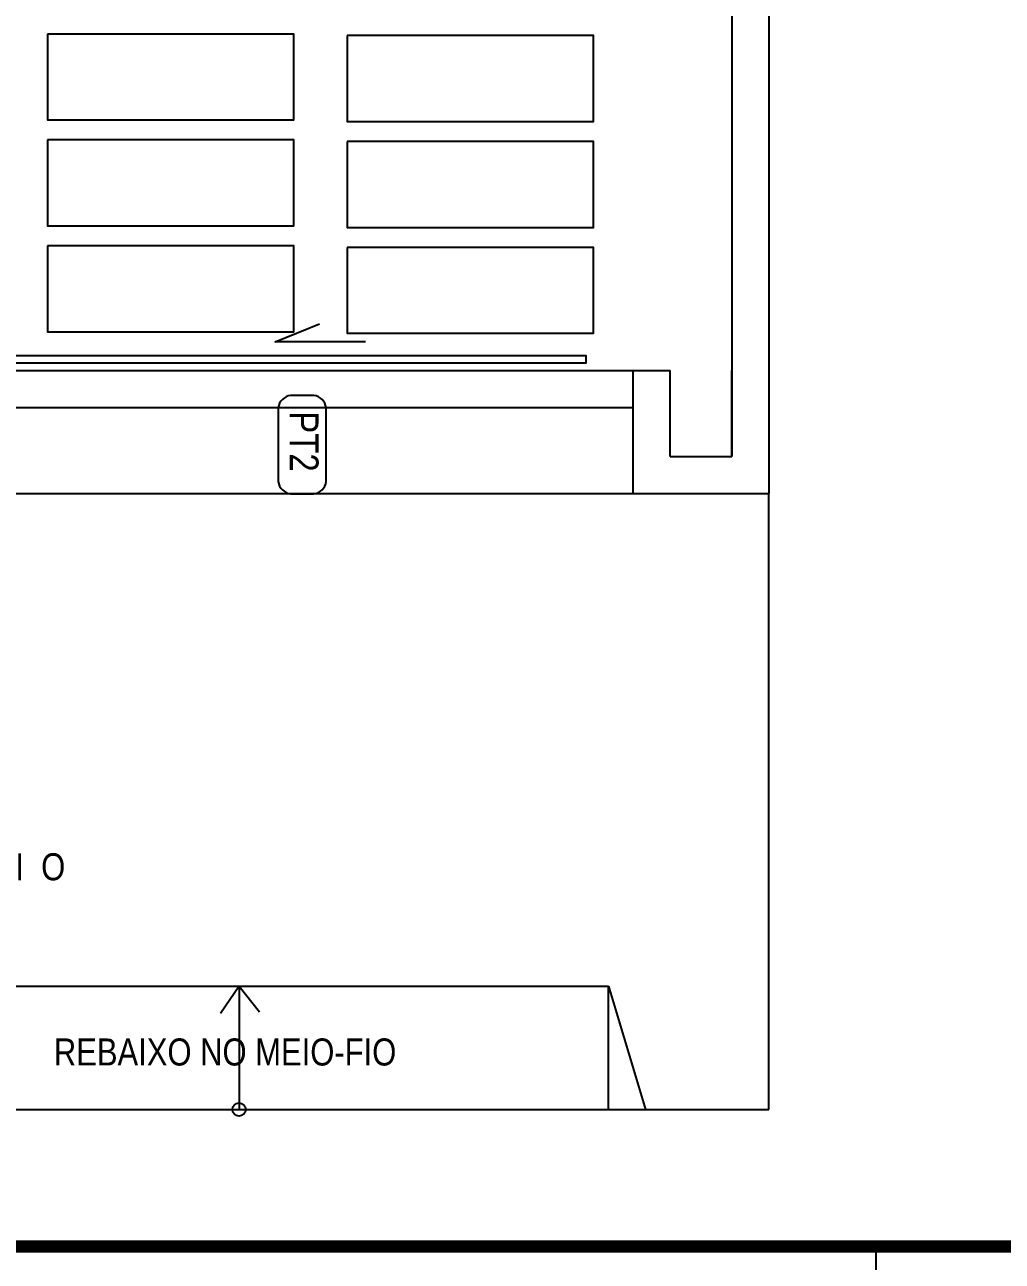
# Model space of a CAD drawing. Header units: millimetres. Extents: x -336 to -33, y -135 to 770.
# Drawn here: x -322.97 to -315.04, y 697.19 to 707.23 of the extents above; entities that cross this region are included whole.
import ezdxf
from ezdxf.enums import TextEntityAlignment as Align

# ---------------------------------------------------------------- set-up
doc = ezdxf.new("R2010")
doc.units = ezdxf.units.MM
doc.header["$LTSCALE"] = 50
doc.header["$MEASUREMENT"] = 0
doc.linetypes.add('HIDDEN2', pattern=[0.1875, 0.125, -0.0625])
doc.layers.add('-HIDRO', color=8, linetype='CONTINUOUS')
doc.layers.add("PRANCHA - PROJETU'S", color=7, linetype='CONTINUOUS')
doc.styles.add('F2', font='swissc.ttf')

# ---------------------------------------------------------------- blocks, each defined once
blk = doc.blocks.new('ADFSGASDFG')
at = {"layer": "PRANCHA - PROJETU'S", "color": 1}
blk.add_line((296.578, 48.946), (296.578, 47.946), dxfattribs=at)
at = {"layer": "PRANCHA - PROJETU'S", "color": 4, "const_width": 0.1}
blk.add_lwpolyline([(279.078, 106.346), (359.678, 106.346), (359.678, 48.946), (279.078, 48.946)], close=True, dxfattribs=at)

msp = doc.modelspace()

# ---------------------------------------------------------------- linework, layer by layer
at = {"layer": '-HIDRO', "linetype": 'Continuous'}
for p, q in [((-316.935, 753.423), (-316.935, 703.423)), ((-317.235, 753.123), (-317.235, 703.723)), ((-324.035, 704.423), (-318.035, 704.423)), ((-318.035, 704.423), (-317.735, 704.423)), ((-318.035, 703.423), (-318.035, 704.423)), ((-317.735, 703.723), (-317.735, 704.423)), ((-317.235, 703.723), (-317.235, 704.423)), ((-324.035, 704.123), (-318.035, 704.123)), ((-317.735, 703.723), (-317.235, 703.723)), ((-318.035, 703.423), (-317.235, 703.423)), ((-317.235, 703.423), (-316.935, 703.423)), ((-316.935, 698.423), (-316.935, 703.423)), ((-324.235, 699.423), (-318.235, 699.423)), ((-321.235, 699.423), (-321.385, 699.203)), ((-321.235, 699.423), (-321.235, 698.423)), ((-321.235, 699.423), (-321.068, 699.216)), ((-318.235, 698.423), (-318.235, 699.423)), ((-318.235, 699.423), (-317.935, 698.423)), ((-330.935, 698.423), (-316.935, 698.423))]:
    msp.add_line(p, q, dxfattribs=at)
at = {"layer": '-HIDRO', "linetype": 'HIDDEN2'}
msp.add_line((-324.035, 703.423), (-318.035, 703.423), dxfattribs=at)
at = {"layer": '-HIDRO', "linetype": 'Continuous'}
for points in [[(-322.789, 707.154), (-322.789, 706.457), (-320.791, 706.457), (-320.791, 707.154)], [(-320.357, 707.141), (-320.357, 706.444), (-318.359, 706.444), (-318.359, 707.141)], [(-322.789, 706.294), (-322.789, 705.597), (-320.791, 705.597), (-320.791, 706.294)], [(-320.357, 706.281), (-320.357, 705.584), (-318.359, 705.584), (-318.359, 706.281)], [(-322.789, 705.434), (-322.789, 704.737), (-320.791, 704.737), (-320.791, 705.434)], [(-320.357, 705.421), (-320.357, 704.724), (-318.359, 704.724), (-318.359, 705.421)], [(-324.421, 704.483), (-324.421, 704.543), (-318.421, 704.543), (-318.421, 704.483)]]:
    msp.add_lwpolyline(points, close=True, dxfattribs=at)
msp.add_lwpolyline([(-320.208, 704.656), (-320.943, 704.656), (-320.581, 704.801)], dxfattribs=at)
msp.add_lwpolyline([(-320.627, 703.42, 0.331371), (-320.527, 703.52), (-320.528, 704.12, 0.332506), (-320.627, 704.22), (-320.817, 704.22, 0.330378), (-320.917, 704.12), (-320.917, 703.52, 0.331371), (-320.817, 703.42)], format="xyb", close=True, dxfattribs=at)
msp.add_circle((-321.235, 698.423), 0.0541, dxfattribs=at)

# ---------------------------------------------------------------- block references
at = {"layer": "PRANCHA - PROJETU'S", "color": 1}
msp.add_blockref('ADFSGASDFG', (-612.643, 648.365), dxfattribs=at)

# ---------------------------------------------------------------- texts
at = {"layer": '-HIDRO', "linetype": 'Continuous', "style": 'F2'}
msp.add_text('PT2', height=0.2332, rotation=270, dxfattribs=at).set_placement((-320.59, 704.091, 3.424), align=Align.TOP_LEFT)
msp.add_text('P  A  S  S  E  I  O', height=0.21944, dxfattribs=at).set_placement((-324.588, 700.503), align=Align.TOP_LEFT)
msp.add_text('REBAIXO NO MEIO-FIO', height=0.21944, dxfattribs=at).set_placement((-322.738, 698.78))

doc.saveas('drawing.dxf')
